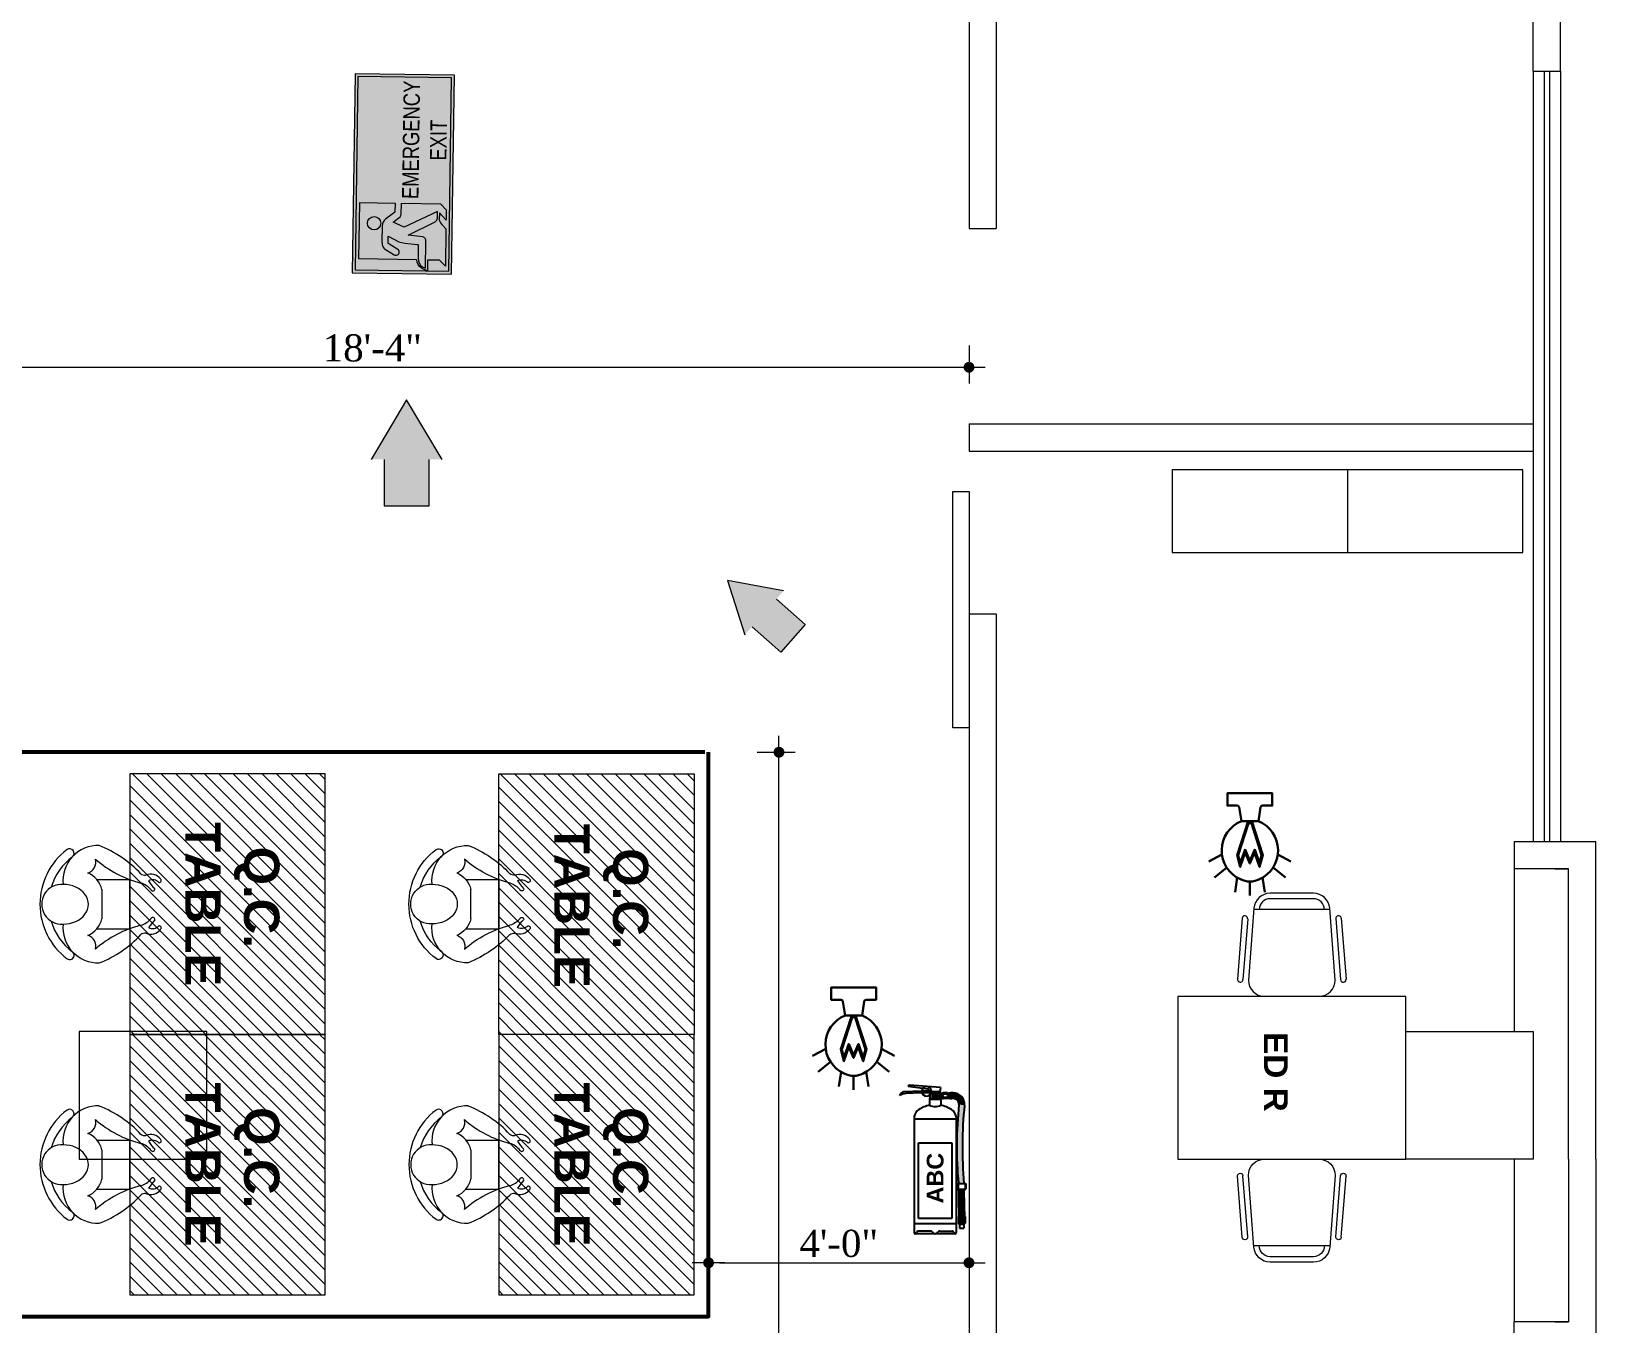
# Model space of a CAD drawing. Header units: inches. Extents: x -250485 to 735580, y -140410 to 288049.
# Drawn here: x 38205.9 to 38494.3, y 21396.7 to 21634.9 of the extents above; entities that cross this region are included whole.
import ezdxf

# ---------------------------------------------------------------- set-up
doc = ezdxf.new("R2010")
doc.units = ezdxf.units.IN
doc.header["$MEASUREMENT"] = 0
doc.header["$PDMODE"] = 35
doc.linetypes.add('DASHED', pattern=[0.75, 0.5, -0.25])
doc.layers.get('0').update_dxf_attribs({"lineweight": 0})
doc.layers.get('Defpoints').update_dxf_attribs({"lineweight": 0})
for name, color, linetype, lineweight in [('COLUMN-2', 102, 'Continuous', 0), ('DIM 01', 250, 'Continuous', 9), ('DIM_WORKING', 7, 'Continuous', 0), ('Emergency Light', 251, 'Continuous', 15), ('evacuation plan', 162, 'Continuous', 13), ('FURNITURE', 144, 'Continuous', 0), ('Layer1', 134, 'Continuous', 0), ('LINK', 32, 'Continuous', 0), ('MAN', 215, 'Continuous', 0), ('Road', 7, 'DASHED', 0), ('sheet', 7, 'Continuous', 15), ('Table', 244, 'Continuous', 0), ('TEXT-1', 7, 'Continuous', 0), ('wall', 7, 'Continuous', 0), ('WALL (I)', 7, 'Continuous', 0), ('window', 140, 'Continuous', 0)]:
    doc.layers.add(name, color=color, linetype=linetype, lineweight=lineweight)
doc.layers.add('FIREACC', color=30, linetype='Continuous')
doc.layers.add('OUTSIDE', color=253, linetype='Continuous')
doc.styles.add('DIM-3', font='arial.ttf', dxfattribs={"width": 0.8, "height": 6})
doc.styles.add('REG', font='times.ttf')
doc.styles.get("Standard").update_dxf_attribs({"font": 'arialbd.ttf', "height": 24})
doc.dimstyles.new('Dim-Pres', dxfattribs={"dimtxt": 5.5, "dimasz": 2, "dimexe": 1.5, "dimexo": 1.5, "dimgap": 1, "dimtad": 3, "dimdec": 0, "dimzin": 3, "dimdsep": 46, "dimlunit": 4, "dimtxsty": 'REG', "dimblk": 'point', "dimcen": 2, "dimclrd": 256, "dimclre": 256, "dimclrt": 7, "dimadec": 0, "dimazin": 0, "dimtfac": 0.75, "dimtdec": 0, "dimtmove": 1, "dimatfit": 3, "dimldrblk": 'point', "dimfxl": 0, "dimtolj": 1, "dimtzin": 0, "dimlwd": -1, "dimlwe": -1, "dimarcsym": 1})
pattern_1 = [(135, (60518.6939, 58917.8973), (-1.325825215, -1.325825215), [])]

# ---------------------------------------------------------------- blocks, each defined once
blk = doc.blocks.new('A$C03734933')
at = {"layer": 'FURNITURE', "color": 0, "lineweight": 13}
for p, q in [((-17.03, -0.59), (-8.24, 6.47)), ((-6.99, 4.91), (-17.34, -3.4)), ((-16.41, -1.37), (-7.62, 5.69)), ((2.82, -4.13), (-2.82, 4.13)), ((-17.16, -3.25), (-9.25, -14.81)), ((-17.94, -7.43), (-13.43, -14.02)), ((-17.11, -6.87), (-12.6, -13.46)), ((-9.45, -14.93), (2.04, -8.3)), ((-7.22, -14.79), (2.54, -9.16)), ((-6.72, -15.66), (3.04, -10.03))]:
    blk.add_line(p, q, dxfattribs=at)
for centre, radius, start, end in [((-7.93, 6.08), 0.5, 308.7694, 128.7694), ((-5.3, 2.43), 3, 34.3706, 124.3706), ((-16.72, -0.98), 0.5, 128.7694, 308.7694), ((-15.46, -5.74), 3, 128.7694, 214.3706), ((-15.46, -5.74), 2, 124.3706, 214.3706), ((0.35, -5.82), 3, 304.3706, 34.3706), ((2.79, -9.6), 0.5, 299.9719, 119.9719), ((-10.95, -12.33), 3, 214.3706, 299.9719), ((-10.95, -12.33), 2, 214.3706, 304.3706), ((-6.97, -15.23), 0.5, 119.9719, 299.9719)]:
    blk.add_arc(centre, radius, start, end, dxfattribs=at)
blk = doc.blocks.new('A$C2EF268AB')
at = {"layer": 'FURNITURE', "color": 0, "lineweight": 13}
blk.add_blockref('A$C03734933', (15.46, 5.74), dxfattribs=at)
blk = doc.blocks.new('A$C0A385B62')
at = {"layer": 'MAN'}
for p, q in [((12.8, 13.8), (5.25, 13.8)), ((5.25, 8.74), (5.25, 13.8)), ((12.8, 8.74), (12.8, 13.8)), ((6.78, 9.5), (11.27, 9.5))]:
    blk.add_line(p, q, dxfattribs=at)
for centre, major_axis, ratio, start_param, end_param in [((6.29, 17.03), (1.33, -1.33), 1, 3.011756, 4.336791), ((5.39, 18.34), (0.213, 0.213), 1, -0.990366, 1.743844), ((6.72, 17.29), (1.01, 1.01), 1, 1.590737, 2.798433), ((3.04, 20.88), (3.42, 3.42), 1, 4.442782, 4.759624), ((8.74, 14.62), (2.19, -2.19), 1, 3.016096, 3.635716), ((6.68, 17.32), (0.22, -0.22), 1, 6.040082, 8.853084), ((11.37, 17.32), (0.22, 0.22), 1, 0.571694, 3.384696), ((9.31, 14.62), (2.19, 2.19), 1, -0.494124, 0.125496), ((53.03, 68.46), (46.44, -46.44), 1, 4.811956, 4.835194), ((12.66, 18.34), (0.213, -0.213), 1, 1.397749, 4.131959), ((11.33, 17.29), (1.01, 1.01), 1, -1.227636, -0.01994), ((11.76, 17.03), (1.33, 1.33), 1, -1.195198, 0.129837), ((16.26, 2.74), (12.33, 12.33), 1, 1.534761, 1.981495), ((-10.84, 19.76), (12.13, 12.13), 1, -1.500161, -1.035997), ((3.52, 16.15), (0.744, -0.744), 1, 0.12019, 0.903179), ((28.88, 19.76), (12.13, 12.13), 1, 2.606793, 3.070957), ((14.53, 16.15), (0.744, 0.744), 1, 2.238414, 3.021402), ((1.82, 2.74), (12.33, 12.33), 1, -0.410698, 0.036036), ((5.41, 8.93), (3.82, -3.82), 1, 3.892704, 5.607304), ((2.59, 6.86), (1.22, 1.22), 1, -0.491791, 1.062111), ((7.56, 5.99), (2.55, 2.55), 1, 1.002801, 1.964608), ((9.04, 3.6), (0, 3.84), 0.793116, 4.700072, 7.865366), ((10.49, 5.99), (2.55, 2.55), 1, -0.393812, 0.567995), ((12.64, 8.93), (3.82, 3.82), 1, 3.82371, 5.532074), ((15.46, 6.86), (1.22, -1.22), 1, 2.079482, 3.633383), ((1.21, 4.56), (0.486, -0.486), 1, 1.452986, 4.552069), ((9.06, 10.51), (6.48, -6.48), 1, 4.573278, 5.207423), ((9.03, 10.51), (6.48, -6.48), 1, 5.787108, 6.421253), ((16.87, 4.58), (0.475, 0.475), 1, -1.432729, 1.708864), ((9.03, 10.51), (7.43, 7.43), 1, 3.004593, 4.850456), ((9.04, 3.33), (2.16, -2.16), 1, 3.851468, 7.14293)]:
    blk.add_ellipse(centre, major_axis=major_axis, ratio=ratio, start_param=start_param, end_param=end_param, dxfattribs=at)
blk = doc.blocks.new('A$C16DB04AD')
at = {"layer": 'Emergency Light', "color": 154, "lineweight": 30}
for p, q in [((-6.54, -14.39), (-9.59, -15.98)), ((6.54, -14.39), (9.59, -15.98)), ((-5.43, -17.4), (-8.33, -19.77)), ((5.43, -17.4), (8.33, -19.77)), ((-2.95, -19.78), (-3.46, -23.22)), ((0, -20.7), (0, -24)), ((2.95, -19.78), (3.46, -23.22))]:
    blk.add_line(p, q, dxfattribs=at)
blk.add_lwpolyline([(-2, -6.57), (-2.49, -3.28, 0.371278), (-2.94, -2.89), (-5.25, -2.89), (-5.25, 0), (5.25, 0), (5.25, -2.89), (2.94, -2.89, 0.371278), (2.49, -3.28), (2, -6.57)], format="xyb", dxfattribs=at)
at = {"layer": 'Emergency Light', "color": 1, "lineweight": 30}
blk.add_lwpolyline([(-0.43, -6.57), (-3.01, -14.48), (-2.28, -17.27), (-1.1, -13.91), (0, -16.5), (1.1, -13.91), (2.28, -17.27), (3.01, -14.48), (0.43, -6.57)], dxfattribs=at)
blk.add_lwpolyline([(0.43, -7.28, 0.690361), (-0.43, -7.28), (-2.75, -14.5), (-2.25, -16.42), (-1.12, -13.21), (0, -15.86), (1.12, -13.21), (2.25, -16.42), (2.75, -14.5), (0.43, -7.28)], format="xyb", dxfattribs=at)
at = {"layer": 'Emergency Light', "color": 154, "lineweight": 30}
blk.add_lwpolyline([(-2.02, -6.58), (2, -6.57)], dxfattribs=at)
for centre, radius, start, end in [((0.78, -13.41), 7.38, 112.0671, 245.9767), ((-0.78, -13.41), 7.38, 294.0233, 67.9329), ((0, -15.96), 4.74, 241.9689, 298.0311)]:
    blk.add_arc(centre, radius, start, end, dxfattribs=at)
blk = doc.blocks.new('WFE')
h = blk.add_hatch(color=255)
h.dxf.hatch_style = 1
h.paths.add_polyline_path([(-267898.14, 138466.65), (-267925.22, 138466.65), (-267925.22, 138453.12), (-267898.14, 138453.12)])
at = {"true_color": 0x00823c}
h = blk.add_hatch(color=116, dxfattribs=at)
h.dxf.hatch_style = 1
h.paths.add_polyline_path([(-267898.53, 138466.27), (-267924.83, 138466.27), (-267924.83, 138453.5), (-267898.53, 138453.5)])
h = blk.add_hatch(color=7)
h.dxf.hatch_style = 1
edge = h.paths.add_edge_path()
edge.add_line((-267915.67, 138465.76), (-267915.67, 138460.96))
edge.add_line((-267915.67, 138460.96), (-267916.89, 138460.95))
edge.add_line((-267916.89, 138460.95), (-267917.87, 138462.22))
edge.add_arc((-267918.79, 138461.48), 1.18, 38.6997, 89.1552)
edge.add_line((-267918.77, 138462.66), (-267920.97, 138462.66))
edge.add_arc((-267920.89, 138460.14), 2.52, 91.7797, 103.5408)
edge.add_arc((-267921.27, 138461.83), 0.786, 105.7358, 142.6328)
edge.add_line((-267921.89, 138462.31), (-267922.7, 138460.97))
edge.add_arc((-267922.33, 138460.73), 0.434, 146.6305, 329.27)
edge.add_line((-267921.96, 138460.51), (-267921.24, 138461.73))
edge.add_arc((-267921.09, 138461.64), 0.176, 91.289, 148.2105, ccw=False)
edge.add_line((-267921.09, 138461.82), (-267920.17, 138461.82))
edge.add_line((-267920.17, 138461.82), (-267920.91, 138460.36))
edge.add_line((-267920.91, 138460.36), (-267921.1, 138459.57))
edge.add_line((-267921.1, 138459.57), (-267921.25, 138457.85))
edge.add_arc((-267921.37, 138457.83), 0.125, -85.898, 7.6051, ccw=False)
edge.add_line((-267921.36, 138457.71), (-267922.79, 138457.71))
edge.add_arc((-267922.82, 138454.18), 3.53, 89.4971, 101.3594)
edge.add_arc((-267923.32, 138456.51), 1.15, 100.0089, 171.4142)
edge.add_line((-267924.45, 138456.68), (-267920.81, 138456.69))
edge.add_arc((-267920.77, 138457.28), 0.589, 266.7226, 344.0757)
edge.add_line((-267920.21, 138457.12), (-267920.01, 138459.09))
edge.add_line((-267920.01, 138459.09), (-267918.13, 138455.48))
edge.add_arc((-267917.62, 138455.74), 0.573, 207.3378, 270.1311)
edge.add_line((-267917.62, 138455.17), (-267916.72, 138455.17))
edge.add_line((-267916.72, 138455.17), (-267918.94, 138459.69))
edge.add_line((-267918.94, 138459.69), (-267918.25, 138461.19))
edge.add_line((-267918.25, 138461.19), (-267917.51, 138460.24))
edge.add_arc((-267917.16, 138460.56), 0.468, 222.2016, 269.5545)
edge.add_line((-267917.16, 138460.09), (-267915.67, 138460.09))
edge.add_line((-267915.67, 138460.09), (-267915.67, 138454.79))
edge.add_line((-267915.67, 138454.79), (-267916.48, 138453.99))
edge.add_line((-267916.48, 138453.99), (-267917.89, 138453.99))
edge.add_line((-267917.89, 138453.99), (-267916.91, 138454.91))
edge.add_line((-267916.91, 138454.91), (-267917.87, 138454.91))
edge.add_arc((-267917.29, 138453.25), 1.76, 109.0672, 137.8746)
edge.add_line((-267918.6, 138454.43), (-267919.06, 138453.99))
edge.add_line((-267919.06, 138453.99), (-267924.15, 138453.99))
edge.add_line((-267924.15, 138453.99), (-267923.36, 138454.78))
edge.add_line((-267923.36, 138454.78), (-267923.36, 138456.44))
edge.add_line((-267923.36, 138456.44), (-267924.83, 138456.43))
edge.add_arc((-267918.88, 138454.19), 6.36, 150.9073, 159.3468, ccw=False)
edge.add_arc((-267923.35, 138456.57), 1.3, 89.7522, 146.6944, ccw=False)
edge.add_line((-267923.34, 138457.87), (-267923.34, 138465.76))
edge.add_line((-267923.34, 138465.76), (-267915.67, 138465.76))
edge = h.paths.add_edge_path(flags=16)
edge.add_arc((-267918.45, 138463.76), 0.912, 0, 360)
h = blk.add_hatch(color=7)
h.dxf.hatch_style = 1
h.paths.add_polyline_path([(-267910.19, 138462.55), (-267910.19, 138463.83), (-267907.55, 138463.83), (-267909.18, 138465.36), (-267907.54, 138465.36), (-267905.16, 138463.19), (-267907.53, 138461.02), (-267909.19, 138461.02), (-267907.55, 138462.55)])
at = {"color": 255}
blk.add_lwpolyline([(-267898.14, 138466.65), (-267925.22, 138466.65), (-267925.22, 138453.12), (-267898.14, 138453.12)], close=True, dxfattribs=at)
at = {"color": 116, "true_color": 0x00823c}
blk.add_lwpolyline([(-267898.53, 138466.27), (-267924.83, 138466.27), (-267924.83, 138453.5), (-267898.53, 138453.5)], close=True, dxfattribs=at)
at = {"color": 255}
blk.add_lwpolyline([(-267915.67, 138465.76), (-267915.67, 138460.96), (-267916.89, 138460.95), (-267917.87, 138462.22, 0.223781), (-267918.77, 138462.66), (-267920.97, 138462.66, 0.051363), (-267921.48, 138462.59, 0.162399), (-267921.89, 138462.31), (-267922.7, 138460.97, 1.023303), (-267921.96, 138460.51), (-267921.24, 138461.73, -0.253603), (-267921.09, 138461.82), (-267920.17, 138461.82), (-267920.91, 138460.36), (-267921.1, 138459.57), (-267921.25, 138457.85, -0.432237), (-267921.36, 138457.71), (-267922.79, 138457.71, 0.051805), (-267923.52, 138457.64, 0.322053), (-267924.45, 138456.68), (-267920.81, 138456.69, 0.350945), (-267920.21, 138457.12), (-267920.01, 138459.09), (-267918.13, 138455.48, 0.281056), (-267917.62, 138455.17), (-267916.72, 138455.17), (-267918.94, 138459.69), (-267918.25, 138461.19), (-267917.51, 138460.24, 0.209607), (-267917.16, 138460.09), (-267915.67, 138460.09), (-267915.67, 138454.79), (-267916.48, 138453.99), (-267917.89, 138453.99), (-267916.91, 138454.91), (-267917.87, 138454.91, 0.126362), (-267918.6, 138454.43), (-267919.06, 138453.99), (-267924.15, 138453.99), (-267923.36, 138454.78), (-267923.36, 138456.44), (-267924.83, 138456.43, -0.036841), (-267924.44, 138457.28, -0.253699), (-267923.34, 138457.87), (-267923.34, 138465.76), (-267915.67, 138465.76)], format="xyb", close=True, dxfattribs=at)
blk.add_circle((-267918.45, 138463.76), 0.912, dxfattribs=at)
at = {"layer": 'DIM 01', "color": 255, "lineweight": -2, "insert": (-267908.26, 138460.02), "char_height": 2.2352, "attachment_point": 1, "style": 'DIM-3'}
blk.add_mtext_dynamic_manual_height_columns('\\pi-6.82409;{\\C0;EMERGENCY\\P\\pi-1.53473;EXIT}', width=2.2352, gutter_width=11.18, heights=[0], dxfattribs=at)
blk = doc.blocks.new('hfev')
at = {"layer": 'evacuation plan'}
h = blk.add_hatch(color=60, dxfattribs=at)
h.dxf.hatch_style = 1
h.paths.add_polyline_path([(40299.06, 13041.14), (40287.18, 13021.16), (40310.94, 13021.16)])
h.paths.add_polyline_path([(40306.54, 13021.16), (40291.58, 13021.16), (40291.58, 13005.53), (40306.54, 13005.53)])
at = {"layer": 'evacuation plan', "color": 9, "true_color": 0xafd9aa}
for p, q in [((40287.18, 13021.16), (40299.06, 13041.14)), ((40299.06, 13041.14), (40310.94, 13021.16)), ((40291.58, 13021.16), (40291.58, 13005.53)), ((40306.54, 13021.16), (40306.54, 13005.53)), ((40291.58, 13005.53), (40306.54, 13005.53))]:
    blk.add_line(p, q, dxfattribs=at)
blk = doc.blocks.new('*U196')
at = {"layer": 'OUTSIDE', "linetype": 'Continuous'}
for points in [[(-100.1, 481.8), (-104.2, 460.2), (-78.9, 477.6)], [(-78.9, 477.6), (-104.2, 460.2), (-84.3, 462.4)], [(-84.3, 462.4), (-104.2, 460.2), (-76.6, 321.2)], [(-104.2, 460.2), (-96.6, 320.1), (-76.6, 321.2)], [(-85.3, 498), (-100.1, 481.8), (-46.6, 485.8)], [(-46.6, 485.8), (-100.1, 481.8), (-64, 484)], [(-64, 484), (-100.1, 481.8), (-78.9, 477.6)], [(-64.2, 504), (-85.3, 498), (-52.4, 503.4)], [(-52.4, 503.4), (-85.3, 498), (-46.6, 502.2)], [(-43.2, 502.2), (-85.3, 498), (-43.2, 485.8)], [(-85.3, 498), (-43.2, 502.2), (-46.6, 502.2)], [(-85.3, 498), (-46.6, 485.8), (-43.2, 485.8)], [(-52.4, 503.4), (-58.3, 504), (-64.2, 504)], [(-46.6, 485.8), (-64, 484), (-52.4, 484.6)], [(-52.4, 484.6), (-64, 484), (-58.3, 484)], [(-96.6, 320.1), (-102.4, 180), (-82.5, 180)], [(-76.6, 321.2), (-96.6, 320.1), (-82.5, 180)], [(-82, 160), (-102.8, 111), (-82.8, 111)], [(-102, 160), (-102.8, 111), (-82, 160)], [(-102.8, 111), (-104.2, 62), (-84.2, 62)], [(-82.8, 111), (-102.8, 111), (-84.2, 62)]]:
    blk.add_solid(points, dxfattribs=at)
blk = doc.blocks.new('*U195')
at = {"layer": 'OUTSIDE', "linetype": 'Continuous'}
for points in [[(0, 488.3), (-0.7, 487.2), (0.9, 485.5)], [(-0.7, 487.2), (-0.3, 486), (0.9, 485.5)], [(0.4, 499.9), (0, 488.3), (0.9, 485.5)], [(0.8, 499.9), (0.4, 499.9), (0.9, 485.5)], [(0.9, 499.9), (0.8, 499.9), (0.9, 485.5)], [(0.9, 499.9), (0.9, 485.5), (1.7, 488.3)], [(1.2, 499.9), (0.9, 499.9), (1.7, 488.3)], [(1.7, 488.3), (0.9, 485.5), (2.4, 487.2)], [(2.4, 487.2), (0.9, 485.5), (2, 486)]]:
    blk.add_solid(points, dxfattribs=at)
blk = doc.blocks.new('ABC')
at = {"layer": 'FIREACC', "color": 11}
for p, q in [((-39154.2, 31706.6), (-39205.4, 31703.9)), ((-39153.3, 31701.1), (-39200, 31699.5)), ((-39151.6, 31714.1), (-39192.8, 31719.9)), ((-39100.5, 31717.2), (-39188.6, 31723.6)), ((-39133.8, 31707.7), (-39153.8, 31706.7)), ((-39127.3, 31701.9), (-39152.9, 31701.1)), ((-39135.7, 31711.8), (-39151.1, 31714)), ((-39133.7, 31709.3), (-39133.9, 31706.3)), ((-39126.8, 31704), (-39131.4, 31703.7)), ((-39100.3, 31685.2), (-39130.7, 31685.2)), ((-39129.4, 31697.8), (-39129.4, 31701.2)), ((-39129.4, 31701.2), (-39127.5, 31701.2)), ((-39129.4, 31685.2), (-39129.4, 31697.1)), ((-39127, 31701.2), (-39101.6, 31701.2)), ((-39105.9, 31702.6), (-39126.8, 31701.9)), ((-39105.9, 31705.1), (-39126.3, 31704)), ((-39106, 31703.5), (-39105.9, 31705.1)), ((-39102.2, 31701.2), (-39101.8, 31707.1)), ((-39100.5, 31717.2), (-39101.7, 31701.2)), ((-39101.6, 31685.2), (-39101.6, 31701.2)), ((-39099.5, 31682), (-39131.5, 31682)), ((-39131.5, 31682), (-39131.5, 31666)), ((-39130.7, 31683.6), (-39130.7, 31682)), ((-39100.3, 31683.6), (-39130.7, 31683.6)), ((-39100.3, 31683.6), (-39100.3, 31682)), ((-39099.5, 31682), (-39099.5, 31666)), ((-39175.5, 31633.6), (-39175.5, 31300.6)), ((-39055.5, 31633.6), (-39055.5, 31300.6)), ((-39128.8, 31305.6), (-39163.6, 31305.6)), ((-39102.2, 31305.6), (-39066.5, 31305.6))]:
    blk.add_line(p, q, dxfattribs=at)
for centre, radius in [((-39115.5, 31693.2), 8), ((-39115.5, 31693.2), 7.11), ((-39104.1, 31703.3), 0.818)]:
    blk.add_circle(centre, radius, dxfattribs=at)
for centre, radius, start, end in [((-39201.9, 31687.7), 16.6, 102.0731, 158.0787), ((-39195.2, 31655.6), 44.2, 96.1934, 120.0254), ((-39188.8, 31719.6), 4, 85.8388, 175.8388), ((-39136.1, 31709.5), 2.4, 355.8388, 82.0095), ((-39131.5, 31706.1), 2.4, 175.8388, 273.0799), ((-39130.7, 31684.4), 0.8, 90, 270), ((-39104.1, 31703.3), 1.96, 175.8388, 355.8388), ((-39100.3, 31684.4), 0.8, 270, 90), ((-39149.4, 31630.6), 26.3, 119.5311, 173.3898), ((-39115, 31581.1), 86.5, 100.9999, 123.208), ((-39116, 31581.1), 86.5, 56.792, 79.0001), ((-39081.6, 31630.6), 26.3, 6.6102, 60.4689), ((-39171.3, 31302.3), 4.51, 202.0814, 252.7663), ((-39172.9, 31302.4), 4.45, 276.3773, 340.9868), ((-39160, 31298.3), 9.06, 135.2683, 162.981), ((-39164, 31301.8), 3.74, 83.2574, 130.4174), ((-39128.4, 31298.8), 6.79, 39.6417, 93.3999), ((-39115.8, 31305.7), 7.75, 199.8006, 272.52), ((-39115.2, 31305.7), 7.75, 267.48, 340.1994), ((-39102.6, 31298.8), 6.79, 86.6001, 140.3583), ((-39067, 31301.8), 3.74, 49.5826, 96.7426), ((-39071, 31298.3), 9.06, 17.019, 44.7317), ((-39058.1, 31302.4), 4.45, 199.0132, 263.6227), ((-39059.7, 31302.3), 4.51, 287.2337, 337.9186)]:
    blk.add_arc(centre, radius, start, end, dxfattribs=at)
at = {"layer": 'OUTSIDE', "color": 11}
for p, q in [((-39125.1, 31706.4), (-39126.9, 31706.4)), ((-39126.9, 31705.7), (-39125.1, 31705.7)), ((-39118.4, 31695), (-39120.3, 31696.2)), ((-39116.2, 31689.4), (-39118.2, 31699.8)), ((-39115.8, 31697.9), (-39116.2, 31688.6)), ((-39115.8, 31697.9), (-39115.5, 31697.9)), ((-39115.8, 31697.9), (-39115.5, 31697.9)), ((-39115.1, 31697.9), (-39115.5, 31697.9)), ((-39115.1, 31697.9), (-39114.8, 31688.6)), ((-39114.8, 31689.4), (-39112.8, 31699.8)), ((-39112.6, 31695), (-39110.7, 31696.2)), ((-39101.7, 31701.2), (-39102.2, 31701.2)), ((-39096.3, 31699.5), (-39101.6, 31699.5)), ((-39096.3, 31695.5), (-39101.6, 31695.5)), ((-39096.3, 31690.9), (-39101.6, 31690.9)), ((-39096.3, 31686.9), (-39101.6, 31686.9)), ((-39096.3, 31699.5), (-39096.3, 31686.9)), ((-39080.4, 31698.9), (-39092, 31698.9)), ((-39080.3, 31697.8), (-39092, 31697.8)), ((-39080.3, 31688.6), (-39092, 31688.6)), ((-39080.4, 31687.5), (-39092, 31687.5)), ((-39080.3, 31701.2), (-39091.7, 31701.2)), ((-39080.3, 31685.2), (-39091.7, 31685.2)), ((-39080.3, 31701.2), (-39080.3, 31685.2)), ((-39080.2, 31686.6), (-39077.6, 31686.6)), ((-39063.4, 31685.2), (-39068.2, 31685.2)), ((-39055.5, 31626), (-39175.5, 31626)), ((-39055.5, 31326), (-39175.5, 31326)), ((-39058.3, 31298), (-39172.7, 31298))]:
    blk.add_line(p, q, dxfattribs=at)
at = {"layer": 'OUTSIDE', "color": 1}
for p, q in [((-39080.2, 31699.8), (-39077.6, 31699.8)), ((-39063.4, 31701.2), (-39068.2, 31701.2)), ((-39163.5, 31341.8), (-39163.5, 31557.8)), ((-39163.5, 31557.8), (-39067.5, 31557.8)), ((-39067.5, 31557.8), (-39067.5, 31341.8)), ((-39055.5, 31442), (-39027.5, 31442)), ((-39055.5, 31426), (-39027.5, 31426)), ((-39049.5, 31442), (-39049.5, 31426)), ((-39029.6, 31442), (-39029.6, 31426)), ((-39027.5, 31442), (-39027.5, 31426)), ((-39067.5, 31341.8), (-39163.5, 31341.8)), ((-39049, 31347.6), (-39049, 31346)), ((-39049, 31347.6), (-39029.8, 31347.6)), ((-39048.6, 31346), (-39049, 31346)), ((-39049, 31346), (-39049, 31328)), ((-39048.6, 31345.9), (-39048.6, 31328)), ((-39047.4, 31326), (-39031.4, 31326)), ((-39046.2, 31325), (-39046.2, 31326)), ((-39043.3, 31346), (-39045.7, 31346)), ((-39045.7, 31345.9), (-39045.7, 31328)), ((-39043.3, 31345.9), (-39043.3, 31328)), ((-39040.6, 31326), (-39040.6, 31346)), ((-39040.6, 31326), (-39040.6, 31346)), ((-39040.6, 31346), (-39038.2, 31346)), ((-39038.2, 31326), (-39038.2, 31346)), ((-39035.6, 31346), (-39033.2, 31346)), ((-39035.6, 31345.9), (-39035.6, 31328)), ((-39033.2, 31345.9), (-39033.2, 31328)), ((-39032.6, 31325), (-39032.6, 31326)), ((-39030.3, 31346), (-39029.8, 31346)), ((-39030.3, 31345.9), (-39030.3, 31328)), ((-39029.8, 31347.6), (-39029.8, 31346)), ((-39029.8, 31346), (-39029.8, 31328)), ((-39032.6, 31325), (-39046.2, 31325)), ((-39045.7, 31325), (-39045.7, 31314)), ((-39033.2, 31324.1), (-39045.7, 31324.1)), ((-39045.7, 31314), (-39033.2, 31314)), ((-39033.2, 31325), (-39033.2, 31314))]:
    blk.add_line(p, q, dxfattribs=at)
at = {"layer": 'OUTSIDE', "color": 11}
for centre, radius, start, end in [((-39140.2, 31705.9), 14, 1.7796, 358.9745), ((-39140.2, 31705.9), 13.6, 1.8369, 358.9415), ((-39126.9, 31706), 0.343, 90, 270), ((-39125.1, 31706), 0.343, 270, 90), ((-39115.5, 31693.2), 5.65, 115.6308, 148.0837), ((-39115.5, 31693.2), 3.41, 125.5003, 148.0837), ((-39115.5, 31687.6), 1.22, 124.1991, 55.3937), ((-39115.5, 31693.2), 3.41, 31.9163, 54.4997), ((-39115.5, 31693.2), 5.65, 31.9163, 64.3692), ((-39091.5, 31693.8), 7.45, 91.1883, 129.7873), ((-39091.5, 31692.6), 7.45, 230.2127, 268.8117), ((-39089.6, 31693.2), 5.13, 117.4534, 242.5466), ((-39091.9, 31700.9), 1.98, 181.0474, 268.0119), ((-39091.9, 31685.5), 1.98, 91.9881, 178.9526), ((-39066.2, 31730.2), 45.1, 255.4552, 267.5164), ((-39063.5, 31669), 32.2, 354.9737, 89.8444), ((-39063.5, 31669), 16.2, 356.2273, 89.6749), ((-39118, 31687.9), 25.7, 238.3845, 275.6038), ((-39113.4, 31689.8), 27.6, 265.6954, 300.3163), ((-37883.4, 31547.2), 1170.2, 174.0773, 185.1556)]:
    blk.add_arc(centre, radius, start, end, dxfattribs=at)
at = {"layer": 'OUTSIDE', "color": 1}
for centre, radius, start, end in [((-39066.2, 31656.2), 45.1, 92.4836, 104.5448), ((-37872.2, 31546.6), 1165.4, 174.1113, 185.1494), ((-35847.1, 31458.9), 3202.3, 180.5894, 181.9925), ((-35847.1, 31458.9), 3186.3, 180.5923, 182.0025), ((-39046.1, 31328.7), 2.97, 192.2541, 244.019), ((-39045.7, 31328.7), 2.97, 192.2541, 244.019), ((-39042.8, 31328.7), 2.97, 192.2541, 244.019), ((-39040.4, 31328.7), 2.97, 192.2541, 244.019), ((-39038.5, 31328.7), 2.97, 295.981, 347.7459), ((-39036.1, 31328.7), 2.97, 295.981, 347.7459), ((-39033.2, 31328.7), 2.97, 295.981, 347.7459), ((-39032.7, 31328.7), 2.97, 295.981, 347.7459)]:
    blk.add_arc(centre, radius, start, end, dxfattribs=at)
at = {"layer": 'OUTSIDE', "color": 11, "linetype": 'Continuous', "xscale": -0.8000000000029104, "yscale": 0.7999999999992724, "zscale": 0.7999999999999443}
blk.add_blockref('*U195', (-39114.8, 31298), dxfattribs=at)
at = {"layer": 'OUTSIDE', "color": 1, "linetype": 'Continuous', "xscale": -0.8000000000029104, "yscale": 0.7999999999992724, "zscale": 0.7999999999999443}
blk.add_blockref('*U196', (-39114.8, 31298), dxfattribs=at)
at = {"layer": 'sheet', "color": 5, "insert": (-39091, 31384.5), "char_height": 48, "width": 165, "attachment_point": 7, "rotation": 90}
blk.add_mtext('{\\C6;ABC}', dxfattribs=at)
blk = doc.blocks.new('dot')
at = {"color": 4}
for p, q in [((0, 1.5), (0, -1.5)), ((-1.5, 0), (1.5, 0))]:
    blk.add_line(p, q, dxfattribs=at)
at = {"color": 6, "const_width": 0.5}
blk.add_lwpolyline([(-0.25, 0, 1), (0.25, 0, 1)], format="xyb", close=True, dxfattribs=at)
blk = doc.blocks.new('point')
blk.add_blockref('dot', (0, 0))
blk = doc.blocks.new('*D784')
at = {"layer": 'Defpoints', "color": 0, "ltscale": 30, "transparency": 16777216}
for p in [(38331.98, 21502.04), (38343.74, 21502.04), (38331.98, 21187.55)]:
    blk.add_point(p, dxfattribs=at)
at = {"layer": 'Layer1', "ltscale": 30, "transparency": 16777216}
for p, q in [((38339.74, 21502.04), (38345.24, 21502.04)), ((38343.74, 21189.55), (38343.74, 21500.04)), ((38339.74, 21187.55), (38345.24, 21187.55))]:
    blk.add_line(p, q, dxfattribs=at)
at = {"layer": 'Layer1', "ltscale": 30, "transparency": 16777216, "xscale": 2, "yscale": 2, "zscale": 2}
for p, rotation in [((38343.74, 21502.04), 90), ((38343.74, 21187.55), 270)]:
    blk.add_blockref('point', p, dxfattribs=dict(at, rotation=rotation))
at = {"layer": 'Layer1', "color": 7, "ltscale": 30, "transparency": 16777216, "insert": (38340.2, 21344.79), "char_height": 5, "attachment_point": 5, "rotation": 90, "style": 'REG'}
blk.add_mtext('\\A1;26\'-2"', dxfattribs=at)
blk = doc.blocks.new('*D785')
at = {"layer": 'Defpoints', "color": 0, "ltscale": 30, "transparency": 16777216}
for p in [(38330.76, 21410.1), (38378.76, 21410.1), (38378.76, 21407.94)]:
    blk.add_point(p, dxfattribs=at)
at = {"layer": 'Layer1', "ltscale": 30, "transparency": 16777216}
for p, q in [((38330.76, 21408.6), (38330.76, 21406.44)), ((38378.76, 21408.6), (38378.76, 21406.44)), ((38332.76, 21407.94), (38376.76, 21407.94))]:
    blk.add_line(p, q, dxfattribs=at)
at = {"layer": 'Layer1', "ltscale": 30, "transparency": 16777216, "xscale": 2, "yscale": 2, "zscale": 2, "rotation": 180}
blk.add_blockref('point', (38330.76, 21407.94), dxfattribs=at)
at = {"layer": 'Layer1', "ltscale": 30, "transparency": 16777216, "xscale": 2, "yscale": 2, "zscale": 2}
blk.add_blockref('point', (38378.76, 21407.94), dxfattribs=at)
at = {"layer": 'Layer1', "color": 7, "ltscale": 30, "transparency": 16777216, "insert": (38354.76, 21411.48), "char_height": 5, "attachment_point": 5, "style": 'REG'}
blk.add_mtext('\\A1;4\'-0"', dxfattribs=at)
blk = doc.blocks.new('*D786')
at = {"layer": 'Defpoints', "color": 0, "ltscale": 30, "transparency": 16777216}
for p in [(38158.81, 21590.55), (38378.76, 21590.55), (38378.76, 21572.99)]:
    blk.add_point(p, dxfattribs=at)
at = {"layer": 'Layer1', "ltscale": 30, "transparency": 16777216}
for p, q in [((38158.81, 21576.99), (38158.81, 21571.49)), ((38378.76, 21576.99), (38378.76, 21571.49)), ((38160.81, 21572.99), (38376.76, 21572.99))]:
    blk.add_line(p, q, dxfattribs=at)
at = {"layer": 'Layer1', "ltscale": 30, "transparency": 16777216, "xscale": 2, "yscale": 2, "zscale": 2, "rotation": 180}
blk.add_blockref('point', (38158.81, 21572.99), dxfattribs=at)
at = {"layer": 'Layer1', "ltscale": 30, "transparency": 16777216, "xscale": 2, "yscale": 2, "zscale": 2}
blk.add_blockref('point', (38378.76, 21572.99), dxfattribs=at)
at = {"layer": 'Layer1', "color": 7, "ltscale": 30, "transparency": 16777216, "insert": (38268.79, 21576.53), "char_height": 5, "attachment_point": 5, "style": 'REG'}
blk.add_mtext('\\A1;18\'-4"', dxfattribs=at)

msp = doc.modelspace()

# ---------------------------------------------------------------- hatches: boundary and pattern name
at = {"layer": 'Table'}
h = msp.add_hatch(dxfattribs=at)
h.set_pattern_fill('ANSI31', scale=15, angle=-270, style=0)
h.set_pattern_definition([(135, (60450.6939, 58965.8973), (-1.325825215, -1.325825215), [])])
h.paths.add_polyline_path([(38260.09, 21450.04), (38260.09, 21498.04), (38224.09, 21498.04), (38224.09, 21450.04)])
h.paths.add_polyline_path([(38230.77, 21489.91), (38230.77, 21457.89), (38255, 21457.89), (38255, 21489.91)], flags=24)
h = msp.add_hatch(dxfattribs=at)
h.set_pattern_fill('ANSI31', scale=15, angle=-270, style=0)
h.set_pattern_definition(pattern_1)
h.paths.add_polyline_path([(38328.09, 21498.04), (38328.09, 21450.04), (38292.09, 21450.04), (38292.09, 21498.04)])
h.paths.add_polyline_path([(38298.77, 21489.62), (38298.77, 21457.6), (38323, 21457.6), (38323, 21489.62)], flags=24)
h = msp.add_hatch(dxfattribs=at)
h.set_pattern_fill('ANSI31', scale=15, angle=-270, style=0)
h.set_pattern_definition([(135, (60450.6939, 58917.8973), (-1.325825215, -1.325825215), [])])
h.paths.add_polyline_path([(38260.09, 21402.04), (38260.09, 21450.04), (38224.09, 21450.04), (38224.09, 21402.04)])
h.paths.add_polyline_path([(38230.77, 21441.91), (38230.77, 21409.89), (38255, 21409.89), (38255, 21441.91)], flags=24)
h = msp.add_hatch(dxfattribs=at)
h.set_pattern_fill('ANSI31', scale=15, angle=-270, style=0)
h.set_pattern_definition(pattern_1)
h.paths.add_polyline_path([(38328.09, 21402.04), (38328.09, 21450.04), (38292.09, 21450.04), (38292.09, 21402.04)])
h.paths.add_polyline_path([(38298.77, 21441.91), (38298.77, 21409.89), (38323, 21409.89), (38323, 21441.91)], flags=24)

# ---------------------------------------------------------------- linework, layer by layer
at = {"layer": 'COLUMN-2', "color": 7}
for points in [[(38238.26, 21450.55), (38214.76, 21450.55), (38214.76, 21427.05), (38238.26, 21427.05)], [(38459.26, 21450.55), (38482.76, 21450.55), (38482.76, 21427.05), (38459.26, 21427.05)]]:
    msp.add_lwpolyline(points, close=True, dxfattribs=at)
at = {"layer": 'DIM_WORKING', "color": 7, "ltscale": 30}
for points in [[(38479.26, 21480.55), (38479.26, 21450.55)], [(38479.26, 21427.05), (38479.26, 21397.05)]]:
    msp.add_lwpolyline(points, dxfattribs=at)
at = {"layer": 'FURNITURE', "color": 7, "lineweight": 13}
msp.add_lwpolyline([(38459.26, 21427.05), (38459.26, 21457.05), (38417.24, 21457.05), (38417.24, 21427.05)], close=True, dxfattribs=at)
at = {"layer": 'Layer1', "color": 7, "ltscale": 30}
msp.add_line((38448.51, 21554.08), (38448.51, 21538.83), dxfattribs=at)
for points in [[(38480.82, 21554.08), (38416.2, 21554.08), (38416.2, 21538.83), (38480.82, 21538.83)], [(38378.76, 21506.55), (38375.75, 21506.55), (38375.75, 21550.11), (38378.76, 21550.11)]]:
    msp.add_lwpolyline(points, close=True, dxfattribs=at)
at = {"layer": 'Road', "color": 7, "ltscale": 30}
for p, q in [((38330.76, 21398.04), (38330.76, 21502.04)), ((37107.76, 21398.04), (38330.76, 21398.04)), ((37107.76, 21398.04), (38330.76, 21398.04))]:
    msp.add_line(p, q, dxfattribs=at)
at = {"layer": 'Table', "color": 7}
for points in [[(38260.09, 21450.04), (38260.09, 21498.04), (38224.09, 21498.04), (38224.09, 21450.04)], [(38328.09, 21498.04), (38328.09, 21450.04), (38292.09, 21450.04), (38292.09, 21498.04)], [(38260.09, 21402.04), (38260.09, 21450.04), (38224.09, 21450.04), (38224.09, 21402.04)], [(38328.09, 21402.04), (38328.09, 21450.04), (38292.09, 21450.04), (38292.09, 21402.04)]]:
    msp.add_lwpolyline(points, close=True, dxfattribs=at)
at = {"layer": 'wall', "color": 75, "lineweight": 53, "ltscale": 100000}
msp.add_line((38330.09, 21502.04), (37107.09, 21502.04), dxfattribs=at)
msp.add_lwpolyline([(37107.76, 21502.04), (37107.76, 21398.04), (38330.76, 21398.04), (38330.76, 21502.04)], dxfattribs=at)
at = {"layer": 'WALL (I)', "color": 7, "ltscale": 30}
for p, q in [((38378.76, 21764.55), (38378.76, 21598.55)), ((38383.76, 21764.55), (38383.76, 21598.55)), ((38487.76, 21627.55), (38487.76, 21764.55)), ((38482.76, 21627.55), (38482.76, 21729.55)), ((38482.76, 21627.55), (38487.76, 21627.55)), ((38378.76, 21598.55), (38383.76, 21598.55)), ((38378.76, 21562.55), (38482.76, 21562.55)), ((38378.76, 21562.55), (38378.76, 21557.55)), ((38378.76, 21557.55), (38482.76, 21557.55)), ((38378.76, 21527.55), (38383.76, 21527.55)), ((38378.76, 21527.55), (38378.76, 21485.55)), ((38383.76, 21527.55), (38383.76, 21377.05)), ((38378.76, 21485.55), (38378.76, 21372.05)), ((38494.26, 21485.55), (38479.26, 21485.55)), ((38479.26, 21485.55), (38479.26, 21480.55)), ((38494.26, 21427.05), (38494.26, 21485.55)), ((38489.26, 21480.55), (38479.26, 21480.55)), ((38486.76, 21480.55), (38489.26, 21480.55)), ((38489.26, 21427.05), (38489.26, 21480.55)), ((38489.26, 21427.05), (38489.26, 21397.05)), ((38494.26, 21427.05), (38494.26, 21392.05)), ((38489.26, 21397.05), (38479.26, 21397.05)), ((38479.26, 21392.05), (38479.26, 21397.05)), ((38486.76, 21397.05), (38489.26, 21397.05))]:
    msp.add_line(p, q, dxfattribs=at)
at = {"layer": 'window', "color": 7, "ltscale": 30}
for p, q in [((38482.76, 21627.55), (38482.76, 21485.55)), ((38484.76, 21627.55), (38484.76, 21485.55)), ((38485.76, 21627.55), (38485.76, 21485.55)), ((38487.76, 21627.55), (38487.76, 21485.55))]:
    msp.add_line(p, q, dxfattribs=at)

# ---------------------------------------------------------------- block references
at = {"layer": 'DIM 01', "color": 63, "lineweight": -2, "xscale": 1.354657076082979, "yscale": 1.354657076080912, "zscale": 1.354657076082979, "rotation": 89.17891329344738}
msp.add_blockref('WFE', (231021.74, 381811.97), dxfattribs=at)
at = {"layer": 'Emergency Light', "lineweight": 30, "xscale": 0.7868064756185049, "yscale": 0.7868064756185049, "zscale": 0.7868064756213451}
for p in [(38430.53, 21494.49), (38357.49, 21458.68)]:
    msp.add_blockref('A$C16DB04AD', p, dxfattribs=at)
at = {"layer": 'evacuation plan', "color": 11, "true_color": 0xf27172, "xscale": -0.5499328878868255, "yscale": 0.5499328878868255, "zscale": 0.5499328876488784}
msp.add_blockref('hfev', (60436.89, 14395.24), dxfattribs=at)
at = {"layer": 'evacuation plan', "color": 11, "true_color": 0xf27172, "xscale": -0.4530363550475318, "yscale": 0.4530363550470611, "zscale": 0.4530363548521464, "rotation": 48.57524525272341}
msp.add_blockref('hfev', (54843.72, 31314.21), dxfattribs=at)
at = {"layer": 'LINK', "color": 7, "lineweight": 13, "rotation": 235.62935312477}
msp.add_blockref('A$C2EF268AB', (38442.24, 21473.05), dxfattribs=at)
at = {"layer": 'LINK', "color": 7, "lineweight": 13, "xscale": -1, "rotation": 304.3706468751071}
msp.add_blockref('A$C2EF268AB', (38442.24, 21411.05), dxfattribs=at)
at = {"layer": 'wall', "color": 7, "yscale": 1.199999999997089, "zscale": 1.199999999999999, "rotation": 270}
for p, xscale in [((38207.53, 21484.87), 1.199999999997089), ((38275.53, 21463.21), -1.199999999997089), ((38207.53, 21436.87), 1.199999999997089), ((38275.53, 21436.87), 1.199999999997089)]:
    msp.add_blockref('A$C0A385B62', p, dxfattribs=dict(at, xscale=xscale))
at = {"layer": 'wall', "color": 1, "lineweight": 53, "xscale": 0.06433683165232651, "yscale": 0.06433683165232651, "zscale": 0.06433683165094806}
msp.add_blockref('ABC', (40889.09, 19399.69), dxfattribs=at)

# ---------------------------------------------------------------- texts
at = {"layer": 'TEXT-1', "color": 7, "ltscale": 0.25, "attachment_point": 8, "rotation": 269.9997}
for s, insert, char_height, width in [('Q.C.  TABLE', (38234.32, 21474.04), 6.5, 25.4337), ('Q.C.  TABLE', (38302.32, 21473.75), 6.5, 25.4337), ('ED R', (38433.12, 21443.13), 4.4, 28.8817), ('Q.C.  TABLE', (38234.32, 21426.04), 6.5, 25.4337), ('Q.C.  TABLE', (38302.32, 21426.04), 6.5, 25.4337)]:
    msp.add_mtext(s, dxfattribs=dict(at, insert=insert, char_height=char_height, width=width))

# ---------------------------------------------------------------- dimensions: what is measured, and where the dimension line sits
at = {"layer": 'Layer1', "ltscale": 30}
for base, p1, p2, picture, middle in [((38378.76, 21572.99), (38158.81, 21590.55), (38378.76, 21590.55), '*D786', (38268.79, 21576.53)), ((38378.76, 21407.94), (38330.76, 21410.1), (38378.76, 21410.1), '*D785', (38354.76, 21411.48))]:
    dim = msp.add_linear_dim(base=base, p1=p1, p2=p2, dimstyle='Dim-Pres', override={"dimtxt": 5, "dimfxl": 4, "dimfxlon": 1}, dxfattribs=at)
    dim.commit()
    dim.dimension.update_dxf_attribs({"geometry": picture, "text_midpoint": middle})
dim = msp.add_linear_dim(base=(38343.74, 21502.04), p1=(38331.98, 21187.55), p2=(38331.98, 21502.04), angle=90, dimstyle='Dim-Pres', override={"dimtxt": 5, "dimfxl": 4, "dimfxlon": 1}, dxfattribs=at)
dim.commit()
dim.dimension.update_dxf_attribs({"geometry": '*D784', "text_midpoint": (38340.2, 21344.79)})

doc.saveas('drawing.dxf')
